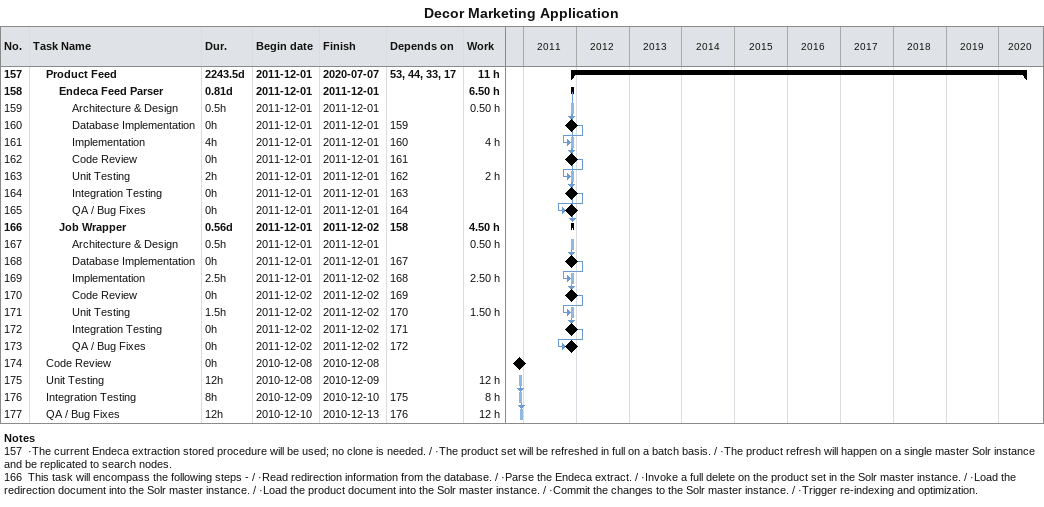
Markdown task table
Decor Marketing Application

| ID | Level | Task | Duration | Start | Finish | Predecessors | Work (h) |
|---|---|---|---|---|---|---|---|
| 157 | 2 | **Product Feed** | 2243.5d | 2011-12-01 | 2020-07-07 | 53, 44, 33, 17 | 11 |
| 158 | 3 | **Endeca Feed Parser** | 0.81d | 2011-12-01 | 2011-12-01 |  | 6.50 |
| 159 | 4 | Architecture & Design | 0.5h | 2011-12-01 | 2011-12-01 |  | 0.50 |
| 160 | 4 | Database Implementation | 0h | 2011-12-01 | 2011-12-01 | 159 |  |
| 161 | 4 | Implementation | 4h | 2011-12-01 | 2011-12-01 | 160 | 4 |
| 162 | 4 | Code Review | 0h | 2011-12-01 | 2011-12-01 | 161 |  |
| 163 | 4 | Unit Testing | 2h | 2011-12-01 | 2011-12-01 | 162 | 2 |
| 164 | 4 | Integration Testing | 0h | 2011-12-01 | 2011-12-01 | 163 |  |
| 165 | 4 | QA / Bug Fixes | 0h | 2011-12-01 | 2011-12-01 | 164 |  |
| 166 | 3 | **Job Wrapper** | 0.56d | 2011-12-01 | 2011-12-02 | 158 | 4.50 |
| 167 | 4 | Architecture & Design | 0.5h | 2011-12-01 | 2011-12-01 |  | 0.50 |
| 168 | 4 | Database Implementation | 0h | 2011-12-01 | 2011-12-01 | 167 |  |
| 169 | 4 | Implementation | 2.5h | 2011-12-01 | 2011-12-02 | 168 | 2.50 |
| 170 | 4 | Code Review | 0h | 2011-12-02 | 2011-12-02 | 169 |  |
| 171 | 4 | Unit Testing | 1.5h | 2011-12-02 | 2011-12-02 | 170 | 1.50 |
| 172 | 4 | Integration Testing | 0h | 2011-12-02 | 2011-12-02 | 171 |  |
| 173 | 4 | QA / Bug Fixes | 0h | 2011-12-02 | 2011-12-02 | 172 |  |
| 174 | 2 | Code Review | 0h | 2010-12-08 | 2010-12-08 |  |  |
| 175 | 2 | Unit Testing | 12h | 2010-12-08 | 2010-12-09 |  | 12 |
| 176 | 2 | Integration Testing | 8h | 2010-12-09 | 2010-12-10 | 175 | 8 |
| 177 | 2 | QA / Bug Fixes | 12h | 2010-12-10 | 2010-12-13 | 176 | 12 |

Notes
- 157: ·The current Endeca extraction stored procedure will be used; no clone is needed. / ·The product set will be refreshed in full on a batch basis. / ·The product refresh will happen on a single master Solr instance and be replicated to search nodes.
- 166: This task will encompass the following steps - / ·Read redirection information from the database. / ·Parse the Endeca extract. / ·Invoke a full delete on the product set in the Solr master instance. / ·Load the redirection document into the Solr master instance. / ·Load the product document into the Solr master instance. / ·Commit the changes to the Solr master instance. / ·Trigger re-indexing and optimization.
